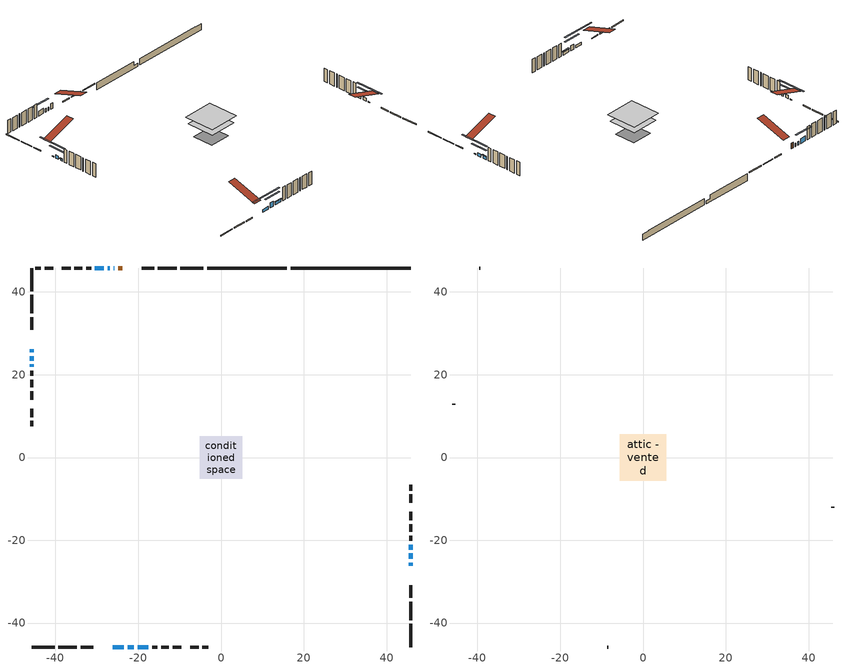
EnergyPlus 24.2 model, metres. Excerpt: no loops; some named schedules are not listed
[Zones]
conditioned space
 floor adiabatic (AdiabaticFloorConstruction): -5.13,-5.13 -5.13,5.13 5.13,5.13 5.13,-5.13 z4.19
 floor foundation (Slab1 construction): -3.85,-3.85 -3.85,3.85 3.85,3.85 3.85,-3.85 z-0.61
 floor foundation (Slab1 construction 1): -3.13,-3.13 -3.13,3.13 3.13,3.13 3.13,-3.13 z-0.69
 wall outside (RimJoist1 construction): -4.24,45.78 -9.81,45.78 / -45.78,-45.78 -40.21,-45.78 / -45.78,45.78 -45.78,40.21 / 45.78,-45.78 45.78,-40.21 z1.75:2.05
 wall outside (RimJoist2 construction): -10.74,45.78 -15.23,45.78 / -39.28,-45.78 -34.79,-45.78 / -45.78,39.28 -45.78,34.79 / 45.78,-39.28 45.78,-34.79 z1.75:2.05
 wall outside (RimJoist3 construction): -16.16,45.78 -19.13,45.78 / -33.86,-45.78 -30.88,-45.78 / -45.78,33.86 -45.78,30.88 / 45.78,-33.86 45.78,-30.88 z1.75:2.05
 wall outside (AdiabaticWallConstruction 1): -23.89,45.78 -24.86,45.78 z1.75:3.78
 wall outside (AdiabaticWallConstruction): -25.79,45.78 -25.97,45.78 / -26.89,45.78 -27.38,45.78 / -45.78,24.49 -45.78,23.42 / 45.78,-22.24 45.78,-21.02 z1.75:2.97; 45.78,-26.13 45.78,-25.41 / -45.78,26.13 -45.78,25.41 z1.75:2.06; -26.13,-45.78 -23.49,-45.78 z1.75:2.72; -28.31,45.78 -30.47,45.78 z1.75:3.58; 45.78,-24.49 45.78,-23.17 / -20.16,-45.78 -17.52,-45.78 z1.75:2.82; -22.56,-45.78 -21.09,-45.78 z1.75:3.6; -45.78,22.49 -45.78,21.88 z1.75:2.46
 wall outside (Wall1 construction): -31.39,45.78 -32.58,45.78 / -16.59,-45.78 -15.4,-45.78 / -45.78,20.95 -45.78,19.77 / 45.78,-20.09 45.78,-18.91 z1.75:6.63
 wall outside (Wall2 construction): -33.51,45.78 -35.42,45.78 / -14.48,-45.78 -12.56,-45.78 / -45.78,18.84 -45.78,16.93 / 45.78,-17.98 45.78,-16.07 z1.75:6.63
 wall outside (Wall3 construction): -36.35,45.78 -38.43,45.78 / -11.63,-45.78 -9.55,-45.78 / -45.78,16 -45.78,13.92 / 45.78,-15.14 45.78,-13.06 z1.75:6.63
 wall outside (Wall5 construction): -40.54,45.78 -42.57,45.78 / -7.44,-45.78 -5.41,-45.78 / -45.78,11.81 -45.78,9.78 / 45.78,-10.95 45.78,-8.91 z1.75:6.63
 wall outside (Wall6 construction): -43.5,45.78 -44.85,45.78 / -4.48,-45.78 -3.13,-45.78 / -45.78,8.85 -45.78,7.5 / 45.78,-7.98 45.78,-6.64 z1.75:6.63
 wall foundation (FoundationWall1 construction): 16.82,45.78,-0.61 16.82,45.78,1.68 42.88,45.78,1.68 42.88,45.78,1.53 45.78,45.78,1.53 45.78,45.78,-0.61
 wall foundation (FoundationWall2 construction): -3.31,45.78,-0.69 -3.31,45.78,1.75 13.97,45.78,1.75 13.97,45.78,0.42 15.89,45.78,0.42 15.89,45.78,-0.69
 window (WindowConstruction 7): -25.79,45.78 -25.97,45.78 z1.75:2.97
 window (WindowConstruction 9): 45.78,-26.13 45.78,-25.42 z1.75:2.05
 window (WindowConstruction 10): -45.78,26.13 -45.78,25.42 z1.75:2.05
 window (WindowConstruction 11): -26.13,-45.78 -23.49,-45.78 z1.75:2.72
 window (WindowConstruction 8): -26.89,45.78 -27.38,45.78 z1.75:2.97
 window (WindowConstruction): -28.31,45.78 -30.47,45.78 z1.75:3.58
 window (WindowConstruction 1): 45.78,-24.49 45.78,-23.17 z1.75:2.82
 window (WindowConstruction 2): -45.78,24.49 -45.78,23.42 z1.75:2.97
 window (WindowConstruction 3): -22.56,-45.78 -21.09,-45.78 z1.75:3.6
 window (WindowConstruction 4): 45.78,-22.24 45.78,-21.02 z1.75:2.97
 window (WindowConstruction 5): -45.78,22.49 -45.78,21.88 z1.75:2.46
 window (WindowConstruction 6): -20.16,-45.78 -17.52,-45.78 z1.75:2.82
 door (Door): -23.89,45.78 -24.86,45.78 z1.75:3.78
 ceiling adiabatic (AdiabaticFloorConstruction): 5.13,-5.13 5.13,5.13 -5.13,5.13 -5.13,-5.13 z4.19
attic - vented
 floor to conditioned space (Floor1 construction Reversed): -5.64,-5.64 -5.64,5.64 5.64,5.64 5.64,-5.64 z6.63
 wall outside (Wall4 construction): -39.36,45.78 -39.61,45.78 / -8.62,-45.78 -8.37,-45.78 / -45.78,12.99 -45.78,12.74 / 45.78,-12.13 45.78,-11.88 z1.75:6.63
 roof outside (Roof1 construction): -22.96,45.78,6.63 -22.96,34.78,10.29 -20.06,34.78,10.29 -20.06,45.78,6.63; -27.06,-45.78,6.63 -27.06,-34.78,10.29 -29.95,-34.78,10.29 -29.95,-45.78,6.63; -45.78,27.06,6.63 -34.78,27.06,10.29 -34.78,29.95,10.29 -45.78,29.95,6.63; 45.78,-27.06,6.63 34.78,-27.06,10.29 34.78,-29.95,10.29 45.78,-29.95,6.63
shading: 45.78,-20.49 45.78,-31.06 46.19,-31.06 46.19,-20.49 z6.98; -45.78,20.49 -45.78,31.06 -46.19,31.06 -46.19,20.49 z6.98; -18.56,-45.78 -31.06,-45.78 -31.06,-46.19 -18.56,-46.19 z7.64; -32.96,45.78 -25.82,45.78 -25.82,46.19 -32.96,46.19 z6.07; 45.78,-20.68 45.78,-26.98 46.19,-26.98 46.19,-20.68 z5.31; -45.78,20.93 -45.78,26.98 -46.19,26.98 -46.19,20.93 z5.46; -18.6,-45.78 -25.05,-45.78 -25.05,-46.19 -18.6,-46.19 z6.09; 45.78,-20.82 45.78,-22.44 46.19,-22.44 46.19,-20.82 z3.17; -45.78,21.68 -45.78,22.69 -46.19,22.69 -46.19,21.68 z2.66; -17.32,-45.78 -20.36,-45.78 -20.36,-46.19 -17.32,-46.19 z3.02
[Building]
Building 1: Terrain=Suburbs
[Site:Location]
London AP_ON: Latitude {deg}=43.03; Longitude {deg}=-81.15; Time Zone {hr}=-5; Elevation {m}=278; Keep Site Location Information=Yes
[Site:GroundTemperature:Shallow]
3.98693, 1.93205, 1.76749, 2.74264, 6.6573, 10.5537, 13.9317, 16.0716, 16.2534, 14.513, 11.2211, 7.44421
[Site:WaterMainsTemperature]
Calculation Method=Schedule; Temperature Schedule=mains temperature schedule
[Material] Roughness=Rough; Thermal Absorptance=0.9
Name | Thickness {m} | Conductivity {W/m-K} | Density {kg/m3} | Specific Heat {J/kg-K} | Solar Absorptance | Visible Absorptance
asphalt or fiberglass shingles | 0.00635 | 0.162714 | 1121.4 | 1465.45 | 0.4 | 0.4
ceiling loosefill ins | 0.0846667 | 0.0480833 | 16.02 | 1046.75 | 0.7 | 0.7
ceiling stud and cavity | 0.1397 | 0.093558 | 65.682 | 1177.47 | 0.7 | 0.7
concrete 4.0 in. | 0.1016 | 1.803125 | 2242.8 | 837.4 | 0.7 | 0.7
concrete 8.0 in. | 0.2032 | 1.803125 | 2242.8 | 837.4 | 0.7 | 0.7
door material | 0.04445 | 0.0451087 | 512.64 | 1214.23 | 0.7 | 0.7
exterior vertical ins; exterior vertical ins 1 | 0.0460229 | 0.029427 | 32.04 | 1214.23 | 0.7 | 0.7
floor covering | 0.0127 | 0.0433444 | 54.468 | 1339.84 | 0.6 | 0.6
floor rigid ins; wall rigid ins | 0.512978 | 0.029427 | 32.04 | 1214.23 | 0.7 | 0.7
floor stud and cavity | 0.1397 | 1.75129 | 37.0049 | 1207.88 | 0.7 | 0.7
furniture material conditioned space 1 | 0.1524 | 0.115458 | 640.8 | 1214.23 | 0.6 | 0.6
gypsum board | 0.0127 | 0.160291 | 801 | 837.4 | 0.6 | 0.6
gypsum board 1 | 0.00254 | 0.160291 | 801 | 837.4 | 0.6 | 0.6
gypsum board 2 | 0.0127 | 0.160291 | 801 | 837.4 | 0.7 | 0.7
osb sheathing 0.5 in. | 0.0127 | 0.115458 | 512.64 | 1214.23 | 0.7 | 0.7
osb sheathing 0.75 in. | 0.01905 | 0.115458 | 512.64 | 1214.23 | 0.7 | 0.7
osb sheathing 2.0 in. | 0.0508 | 0.115458 | 512.64 | 1214.23 | 0.7 | 0.7
rim joist rigid ins | 0.051816 | 0.029427 | 32.04 | 1214.23 | 0.7 | 0.7
rim joist stud and cavity | 0.0508 | 0.0451784 | 125.044 | 1163.47 | 0.6 | 0.6
rim joist stud and cavity 1 | 0.0508 | 0.0344856 | 125.044 | 1163.47 | 0.6 | 0.6
wall stud and cavity | 0.1397 | 0.532503 | 139.0536 | 1170.24 | 0.7 | 0.7
wall stud and cavity 1 | 0.1397 | 0.547194 | 139.0536 | 1170.24 | 0.7 | 0.7
wall stud and cavity 2 | 0.0889 | 0.202585 | 50.32683 | 1063.81 | 0.7 | 0.7
wall stud and cavity 3 | 0.0889 | 6.1454 | 50.32683 | 1063.81 | 0.6 | 0.6
wall stud and cavity 4 | 0.1397 | 0.0842636 | 139.0536 | 1170.24 | 0.7 | 0.7
wall stud and cavity 5 | 0.1397 | 0.084775 | 139.0536 | 1170.24 | 0.7 | 0.7
wall stud and cavity 6 | 0.0889 | 0.380278 | 52.3479 | 1209.89 | 0.7 | 0.7
wall stud and cavity 7 | 0.0889 | 0.391764 | 83.0341 | 1211.67 | 0.7 | 0.7
wood siding | 0.0254 | 0.102417 | 544.68 | 1172.36 | 0.4 | 0.4
wood siding 1 | 0.00254 | 0.102417 | 544.68 | 1172.36 | 0.4 | 0.4
wood siding 2; wood siding 3; wood siding 4 | 0.0254 | 0.102417 | 544.68 | 1172.36 | 0.7 | 0.7
[WindowMaterial:SimpleGlazingSystem]
Name | U-Factor {W/m2-K} | Solar Heat Gain Coefficient
WindowMaterial | 2.79528 | 0.66
WindowMaterial 1 | 6.958389 | 0.71
WindowMaterial 2 | 6.98735 | 0.7
WindowMaterial 3 | 2.99685 | 0.57
WindowMaterial 4 | 6.94874 | 0.71
WindowMaterial 5 | 7.44556 | 0.6
WindowMaterial 6 | 3.1405 | 0.44
WindowMaterial 7 | 2.97584 | 0.61
WindowMaterial 8 | 8.25752 | 0.6
WindowMaterial 9 | 6.992457 | 0.7
[Construction]
AdiabaticFloorConstruction: floor stud and cavity, floor rigid ins, osb sheathing 0.75 in., floor covering
AdiabaticWallConstruction: wood siding 3, wall rigid ins, wall stud and cavity 6, gypsum board
AdiabaticWallConstruction 1: wood siding 4, wall rigid ins, wall stud and cavity 6, gypsum board
Door: door material
Floor1 construction Reversed: gypsum board, ceiling stud and cavity, ceiling loosefill ins
FoundationWall1 construction; FoundationWall2 construction: concrete 8.0 in., gypsum board 2
furniture construction conditioned space 1: furniture material conditioned space 1
PartitionWallConstruction: gypsum board, wall stud and cavity 7, gypsum board
RimJoist1 construction: wood siding 2, osb sheathing 2.0 in., rim joist stud and cavity
RimJoist2 construction; RimJoist3 construction: wood siding 2, rim joist rigid ins, osb sheathing 2.0 in., rim joist stud and cavity 1
Roof1 construction: asphalt or fiberglass shingles
Slab1 construction; Slab1 construction 1: concrete 4.0 in.
Wall1 construction: wood siding, osb sheathing 0.5 in., wall stud and cavity, gypsum board
Wall2 construction: wood siding, osb sheathing 0.5 in., wall stud and cavity 1, gypsum board
Wall3 construction: wood siding 1, wall stud and cavity 2, gypsum board 1
Wall4 construction: wood siding 1, wall stud and cavity 3
Wall5 construction: wood siding, osb sheathing 0.5 in., wall stud and cavity 4, gypsum board
Wall6 construction: wood siding, osb sheathing 0.5 in., wall stud and cavity 5, gypsum board
WindowConstruction: WindowMaterial
WindowConstruction 1; WindowConstruction 6: WindowMaterial 1
WindowConstruction 10; WindowConstruction 9: WindowMaterial 8
WindowConstruction 11: WindowMaterial 9
WindowConstruction 2: WindowMaterial 2
WindowConstruction 3: WindowMaterial 3
WindowConstruction 4: WindowMaterial 4
WindowConstruction 5: WindowMaterial 5
WindowConstruction 7: WindowMaterial 6
WindowConstruction 8: WindowMaterial 7
[Zone] Multiplier=1; Part of Total Floor Area=Yes
Name | Volume {m3}
attic - vented | 75.842
conditioned space | 511.3
[Space]
Name | Zone | Volume {m3}
attic - vented 1 | attic - vented | 75.842
conditioned space 1 | conditioned space | 511.3
[ZoneInfiltration:EffectiveLeakageArea]
infil attic - vented 1: Zone or Space=attic - vented 1; Schedule=Always On Discrete; Effective Air Leakage Area {cm2}=5561.89; Stack Coefficient=0.000594012; Wind Coefficient=1.64671e-05
[ZoneMixing]
whole house fan mix: Zone or Space=attic - vented; Schedule=Always On Continuous; Design Flow Rate Calculation Method=Flow/Zone; Design Flow Rate {m3/s}=0; Source Zone or Space=conditioned space
[SurfaceProperty:ExposedFoundationPerimeter] Exposed Perimeter Calculation Method=TotalExposedPerimeter
Name | Total Exposed Perimeter {m}
Slab1 | 28.956
Slab1 1 | 19.202
[InternalMass] Zone or ZoneList=conditioned space; Space or SpaceList=conditioned space 1
Name | Construction | Surface Area {m2}
furniture mass conditioned space 1 | furniture construction conditioned space 1 | 81.5202
partition wall mass | PartitionWallConstruction | 203.8
[Lights]
interior lighting: Zone or ZoneList or Space or SpaceList=conditioned space 1; Schedule=interior lighting schedule; Design Level Calculation Method=LightingLevel; Lighting Level {W}=343.2; Return Air Fraction=0; Fraction Radiant=0.6; Fraction Visible=0.2; Fraction Replaceable=1
[People]
occupants: Zone or ZoneList or Space or SpaceList=conditioned space 1; Number of People Schedule=occupants schedule; Number of People Calculation Method=People; Number of People=3; Fraction Radiant=0.314171; Sensible Heat Fraction=0.56303; Activity Level Schedule=occupants activity schedule; Carbon Dioxide Generation Rate {m3/s-W}=0; Enable ASHRAE 55 Comfort Warnings=No; Mean Radiant Temperature Calculation Type=EnclosureAveraged
[ElectricEquipment] Zone or ZoneList or Space or SpaceList=conditioned space 1; Design Level Calculation Method=EquipmentLevel
Name | Schedule | Design Level {W} | Fraction Latent | Fraction Radiant | Fraction Lost
clothes dryer | clothes dryer schedule | 140.772 | 0.015 | 0.081 | 0.85
clothes washer | clothes washer schedule | 32.1985 | 0.03 | 0.162 | 0.7
cooking range | cooking range schedule | 215.147 | 0.08 | 0.432 | 0.2
dishwasher | dishwasher schedule | 66.8632 | 0.3 | 0.18 | 0.4
fridge | fridge schedule | 72.9452 | 0 | 0.6 | 0
mech vent house fan | mech vent house fan schedule | 6.275 | 0 | 0 | 1
mech vent house fan cfis | mech vent house fan cfis schedule | 0 | 0 | 0 | 0
misc plug loads | misc plug loads schedule | 494.7 | 0.045 | 0.513 | 0.1
whole house fan | Always On Discrete | 0 | 0 | 0 | 1
[OtherEquipment] Zone or ZoneList or Space or SpaceList=conditioned space 1; Design Level Calculation Method=EquipmentLevel
Name | Fuel Type | Schedule | Design Level {W} | Fraction Latent | Fraction Radiant | Fraction Lost
clothes dryer 1 | Electricity | clothes dryer schedule | 0 | 0.015 | 0.081 | 0.85
cooking range 1 | Electricity | cooking range schedule | 0 | 0.08 | 0.432 | 0.2
general water use latent | None | general water use schedule | 62.594 | 1 | 0 | 0
general water use sensible | None | general water use schedule | -61.6891 | 0 | 0.6 | 0
mech vent house fan latent load | None | Always On Discrete | 0 | 1 | 0 | 0
mech vent house fan sensible load | None | Always On Discrete | 0 | 0 | 0 | 0
water heater energy adjustment1 | NaturalGas | Always On Discrete | 0.01 | 0 | 0 | 1
[ZoneInfiltration:DesignFlowRate] Zone or ZoneList or Space or SpaceList=conditioned space 1; Schedule=Always On Discrete; Design Flow Rate Calculation Method=Flow/Zone; Design Flow Rate {m3/s}=0
infil flow; natural vent flow; whole house fan flow
[Foundation:Kiva] Initial Indoor Air Temperature {C}=18; Wall Depth Below Slab {m}=0.2032; Custom Block X Position 1 {m}=0.2159; Custom Block Z Position 1 {m}=0
Name | Wall Height Above Grade {m} | Custom Block Material Name 1 | Custom Block Depth 1 {m}
Foundation Kiva 1 | 1.68 | exterior vertical ins | 2.28999
Foundation Kiva 2 | 1.74998 | exterior vertical ins 1 | 2.43998
[Foundation:Kiva:Settings]
Soil Conductivity {W/m-K}=0.849921; Soil Density {kg/m3}=1842.3; Soil Specific Heat {J/kg-K}=418.7; Ground Solar Absorptivity=0.9; Ground Thermal Absorptivity=0.9; Ground Surface Roughness {m}=0.03; Far-Field Width {m}=40; Deep-Ground Boundary Condition=ZeroFlux; Deep-Ground Depth {m}=40; Minimum Cell Dimension {m}=0.2; Maximum Cell Growth Coefficient=3; Simulation Timestep=Timestep
[Exterior:Lights]
exterior lighting: Schedule=exterior lighting schedule; Design Level {W}=75.6
[Schedule:Constant]
Name | Hourly Value
Always On Continuous; mech vent house fan schedule; mech vent house fan cfis schedule; Always On Discrete | 1
occupants activity schedule | 117.228
fridge schedule | 0
[Schedule:Week:Daily]
interior lighting schedule Week Rule - Jan1-Jan27: interior lighting schedule day, interior lighting schedule day, interior lighting schedule day, interior lighting schedule day, interior lighting schedule day, interior lighting schedule day, interior lighting schedule day, interior lighting schedule default day, interior lighting schedule default day, interior lighting schedule default day, interior lighting schedule default day, interior lighting schedule default day
interior lighting schedule Week Rule - Jan28-Feb3: interior lighting schedule day, interior lighting schedule day, interior lighting schedule day, interior lighting schedule day, interior lighting schedule day 1, interior lighting schedule day 1, interior lighting schedule day 1, interior lighting schedule default day, interior lighting schedule default day, interior lighting schedule default day, interior lighting schedule default day, interior lighting schedule default day
interior lighting schedule Week Rule - Feb4-Feb24: interior lighting schedule day 1, interior lighting schedule day 1, interior lighting schedule day 1, interior lighting schedule day 1, interior lighting schedule day 1, interior lighting schedule day 1, interior lighting schedule day 1, interior lighting schedule default day, interior lighting schedule default day, interior lighting schedule default day, interior lighting schedule default day, interior lighting schedule default day
interior lighting schedule Week Rule - Feb25-Mar3: interior lighting schedule day 1, interior lighting schedule day 1, interior lighting schedule day 1, interior lighting schedule day 1, interior lighting schedule day 2, interior lighting schedule day 2, interior lighting schedule day 2, interior lighting schedule default day, interior lighting schedule default day, interior lighting schedule default day, interior lighting schedule default day, interior lighting schedule default day
interior lighting schedule Week Rule - Mar4-Mar31: interior lighting schedule day 2, interior lighting schedule day 2, interior lighting schedule day 2, interior lighting schedule day 2, interior lighting schedule day 2, interior lighting schedule day 2, interior lighting schedule day 2, interior lighting schedule default day, interior lighting schedule default day, interior lighting schedule default day, interior lighting schedule default day, interior lighting schedule default day
interior lighting schedule Week Rule - Apr1-Apr28: interior lighting schedule day 3, interior lighting schedule day 3, interior lighting schedule day 3, interior lighting schedule day 3, interior lighting schedule day 3, interior lighting schedule day 3, interior lighting schedule day 3, interior lighting schedule default day, interior lighting schedule default day, interior lighting schedule default day, interior lighting schedule default day, interior lighting schedule default day
interior lighting schedule Week Rule - Apr29-May5: interior lighting schedule day 3, interior lighting schedule day 3, interior lighting schedule day 4, interior lighting schedule day 4, interior lighting schedule day 4, interior lighting schedule day 4, interior lighting schedule day 4, interior lighting schedule default day, interior lighting schedule default day, interior lighting schedule default day, interior lighting schedule default day, interior lighting schedule default day
interior lighting schedule Week Rule - May6-May26: interior lighting schedule day 4, interior lighting schedule day 4, interior lighting schedule day 4, interior lighting schedule day 4, interior lighting schedule day 4, interior lighting schedule day 4, interior lighting schedule day 4, interior lighting schedule default day, interior lighting schedule default day, interior lighting schedule default day, interior lighting schedule default day, interior lighting schedule default day
interior lighting schedule Week Rule - May27-Jun2: interior lighting schedule day 4, interior lighting schedule day 4, interior lighting schedule day 4, interior lighting schedule day 4, interior lighting schedule day 4, interior lighting schedule day 5, interior lighting schedule day 5, interior lighting schedule default day, interior lighting schedule default day, interior lighting schedule default day, interior lighting schedule default day, interior lighting schedule default day
interior lighting schedule Week Rule - Jun3-Jun30: interior lighting schedule day 5, interior lighting schedule day 5, interior lighting schedule day 5, interior lighting schedule day 5, interior lighting schedule day 5, interior lighting schedule day 5, interior lighting schedule day 5, interior lighting schedule default day, interior lighting schedule default day, interior lighting schedule default day, interior lighting schedule default day, interior lighting schedule default day
interior lighting schedule Week Rule - Jul1-Jul28: interior lighting schedule day 6, interior lighting schedule day 6, interior lighting schedule day 6, interior lighting schedule day 6, interior lighting schedule day 6, interior lighting schedule day 6, interior lighting schedule day 6, interior lighting schedule default day, interior lighting schedule default day, interior lighting schedule default day, interior lighting schedule default day, interior lighting schedule default day
interior lighting schedule Week Rule - Jul29-Aug4: interior lighting schedule day 6, interior lighting schedule day 6, interior lighting schedule day 6, interior lighting schedule day 7, interior lighting schedule day 7, interior lighting schedule day 7, interior lighting schedule day 7, interior lighting schedule default day, interior lighting schedule default day, interior lighting schedule default day, interior lighting schedule default day, interior lighting schedule default day
interior lighting schedule Week Rule - Aug5-Aug25: interior lighting schedule day 7, interior lighting schedule day 7, interior lighting schedule day 7, interior lighting schedule day 7, interior lighting schedule day 7, interior lighting schedule day 7, interior lighting schedule day 7, interior lighting schedule default day, interior lighting schedule default day, interior lighting schedule default day, interior lighting schedule default day, interior lighting schedule default day
interior lighting schedule Week Rule - Aug26-Sep1: interior lighting schedule day 7, interior lighting schedule day 7, interior lighting schedule day 7, interior lighting schedule day 7, interior lighting schedule day 7, interior lighting schedule day 7, interior lighting schedule day 8, interior lighting schedule default day, interior lighting schedule default day, interior lighting schedule default day, interior lighting schedule default day, interior lighting schedule default day
interior lighting schedule Week Rule - Sep2-Sep29: interior lighting schedule day 8, interior lighting schedule day 8, interior lighting schedule day 8, interior lighting schedule day 8, interior lighting schedule day 8, interior lighting schedule day 8, interior lighting schedule day 8, interior lighting schedule default day, interior lighting schedule default day, interior lighting schedule default day, interior lighting schedule default day, interior lighting schedule default day
interior lighting schedule Week Rule - Sep30-Oct6: interior lighting schedule day 8, interior lighting schedule day 9, interior lighting schedule day 9, interior lighting schedule day 9, interior lighting schedule day 9, interior lighting schedule day 9, interior lighting schedule day 9, interior lighting schedule default day, interior lighting schedule default day, interior lighting schedule default day, interior lighting schedule default day, interior lighting schedule default day
interior lighting schedule Week Rule - Oct7-Oct27: interior lighting schedule day 9, interior lighting schedule day 9, interior lighting schedule day 9, interior lighting schedule day 9, interior lighting schedule day 9, interior lighting schedule day 9, interior lighting schedule day 9, interior lighting schedule default day, interior lighting schedule default day, interior lighting schedule default day, interior lighting schedule default day, interior lighting schedule default day
interior lighting schedule Week Rule - Oct28-Nov3: interior lighting schedule day 9, interior lighting schedule day 9, interior lighting schedule day 9, interior lighting schedule day 9, interior lighting schedule day 10, interior lighting schedule day 10, interior lighting schedule day 10, interior lighting schedule default day, interior lighting schedule default day, interior lighting schedule default day, interior lighting schedule default day, interior lighting schedule default day
interior lighting schedule Week Rule - Nov4-Nov24: interior lighting schedule day 10, interior lighting schedule day 10, interior lighting schedule day 10, interior lighting schedule day 10, interior lighting schedule day 10, interior lighting schedule day 10, interior lighting schedule day 10, interior lighting schedule default day, interior lighting schedule default day, interior lighting schedule default day, interior lighting schedule default day, interior lighting schedule default day
interior lighting schedule Week Rule - Nov25-Dec1: interior lighting schedule day 10, interior lighting schedule day 10, interior lighting schedule day 10, interior lighting schedule day 10, interior lighting schedule day 10, interior lighting schedule day 10, interior lighting schedule day 11, interior lighting schedule default day, interior lighting schedule default day, interior lighting schedule default day, interior lighting schedule default day, interior lighting schedule default day
interior lighting schedule Week Rule - Dec2-Dec31: interior lighting schedule day 11, interior lighting schedule day 11, interior lighting schedule day 11, interior lighting schedule day 11, interior lighting schedule day 11, interior lighting schedule day 11, interior lighting schedule day 11, interior lighting schedule default day, interior lighting schedule default day, interior lighting schedule default day, interior lighting schedule default day, interior lighting schedule default day
occupants schedule Week Rule - Jan1-Dec31: occupants schedule day, occupants schedule day, occupants schedule day, occupants schedule day, occupants schedule day, occupants schedule day, occupants schedule day, occupants schedule default day, occupants schedule default day, occupants schedule default day, occupants schedule default day, occupants schedule default day
clothes dryer schedule Week Rule - Jan1-Dec31: clothes dryer schedule day, clothes dryer schedule day, clothes dryer schedule day, clothes dryer schedule day, clothes dryer schedule day, clothes dryer schedule day, clothes dryer schedule day, clothes dryer schedule default day, clothes dryer schedule default day, clothes dryer schedule default day, clothes dryer schedule default day, clothes dryer schedule default day
clothes washer schedule Week Rule - Jan1-Dec31: clothes washer schedule day, clothes washer schedule day, clothes washer schedule day, clothes washer schedule day, clothes washer schedule day, clothes washer schedule day, clothes washer schedule day, clothes washer schedule default day, clothes washer schedule default day, clothes washer schedule default day, clothes washer schedule default day, clothes washer schedule default day
cooking range schedule Week Rule - Jan1-Dec31: cooking range schedule day, cooking range schedule day, cooking range schedule day, cooking range schedule day, cooking range schedule day, cooking range schedule day, cooking range schedule day, cooking range schedule default day, cooking range schedule default day, cooking range schedule default day, cooking range schedule default day, cooking range schedule default day
dishwasher schedule Week Rule - Jan1-Dec31: dishwasher schedule day, dishwasher schedule day, dishwasher schedule day, dishwasher schedule day, dishwasher schedule day, dishwasher schedule day, dishwasher schedule day, dishwasher schedule default day, dishwasher schedule default day, dishwasher schedule default day, dishwasher schedule default day, dishwasher schedule default day
misc plug loads schedule Week Rule - Jan1-Dec31: misc plug loads schedule day, misc plug loads schedule day, misc plug loads schedule day, misc plug loads schedule day, misc plug loads schedule day, misc plug loads schedule day, misc plug loads schedule day, misc plug loads schedule default day, misc plug loads schedule default day, misc plug loads schedule default day, misc plug loads schedule default day, misc plug loads schedule default day
general water use schedule Week Rule - Jan1-Dec31: general water use schedule day, general water use schedule day, general water use schedule day, general water use schedule day, general water use schedule day, general water use schedule day, general water use schedule day, general water use schedule default day, general water use schedule default day, general water use schedule default day, general water use schedule default day, general water use schedule default day
exterior lighting schedule Week Rule - Jan1-Jan27: exterior lighting schedule day, exterior lighting schedule day, exterior lighting schedule day, exterior lighting schedule day, exterior lighting schedule day, exterior lighting schedule day, exterior lighting schedule day, exterior lighting schedule default day, exterior lighting schedule default day, exterior lighting schedule default day, exterior lighting schedule default day, exterior lighting schedule default day
exterior lighting schedule Week Rule - Jan28-Feb3: exterior lighting schedule day, exterior lighting schedule day, exterior lighting schedule day, exterior lighting schedule day, exterior lighting schedule day 1, exterior lighting schedule day 1, exterior lighting schedule day 1, exterior lighting schedule default day, exterior lighting schedule default day, exterior lighting schedule default day, exterior lighting schedule default day, exterior lighting schedule default day
exterior lighting schedule Week Rule - Feb4-Feb24: exterior lighting schedule day 1, exterior lighting schedule day 1, exterior lighting schedule day 1, exterior lighting schedule day 1, exterior lighting schedule day 1, exterior lighting schedule day 1, exterior lighting schedule day 1, exterior lighting schedule default day, exterior lighting schedule default day, exterior lighting schedule default day, exterior lighting schedule default day, exterior lighting schedule default day
exterior lighting schedule Week Rule - Feb25-Mar3: exterior lighting schedule day 1, exterior lighting schedule day 1, exterior lighting schedule day 1, exterior lighting schedule day 1, exterior lighting schedule day 2, exterior lighting schedule day 2, exterior lighting schedule day 2, exterior lighting schedule default day, exterior lighting schedule default day, exterior lighting schedule default day, exterior lighting schedule default day, exterior lighting schedule default day
exterior lighting schedule Week Rule - Mar4-Mar31: exterior lighting schedule day 2, exterior lighting schedule day 2, exterior lighting schedule day 2, exterior lighting schedule day 2, exterior lighting schedule day 2, exterior lighting schedule day 2, exterior lighting schedule day 2, exterior lighting schedule default day, exterior lighting schedule default day, exterior lighting schedule default day, exterior lighting schedule default day, exterior lighting schedule default day
exterior lighting schedule Week Rule - Apr1-Apr28: exterior lighting schedule day 3, exterior lighting schedule day 3, exterior lighting schedule day 3, exterior lighting schedule day 3, exterior lighting schedule day 3, exterior lighting schedule day 3, exterior lighting schedule day 3, exterior lighting schedule default day, exterior lighting schedule default day, exterior lighting schedule default day, exterior lighting schedule default day, exterior lighting schedule default day
exterior lighting schedule Week Rule - Apr29-May5: exterior lighting schedule day 3, exterior lighting schedule day 3, exterior lighting schedule day 4, exterior lighting schedule day 4, exterior lighting schedule day 4, exterior lighting schedule day 4, exterior lighting schedule day 4, exterior lighting schedule default day, exterior lighting schedule default day, exterior lighting schedule default day, exterior lighting schedule default day, exterior lighting schedule default day
exterior lighting schedule Week Rule - May6-May26: exterior lighting schedule day 4, exterior lighting schedule day 4, exterior lighting schedule day 4, exterior lighting schedule day 4, exterior lighting schedule day 4, exterior lighting schedule day 4, exterior lighting schedule day 4, exterior lighting schedule default day, exterior lighting schedule default day, exterior lighting schedule default day, exterior lighting schedule default day, exterior lighting schedule default day
exterior lighting schedule Week Rule - May27-Jun2: exterior lighting schedule day 4, exterior lighting schedule day 4, exterior lighting schedule day 4, exterior lighting schedule day 4, exterior lighting schedule day 4, exterior lighting schedule day 5, exterior lighting schedule day 5, exterior lighting schedule default day, exterior lighting schedule default day, exterior lighting schedule default day, exterior lighting schedule default day, exterior lighting schedule default day
exterior lighting schedule Week Rule - Jun3-Jun30: exterior lighting schedule day 5, exterior lighting schedule day 5, exterior lighting schedule day 5, exterior lighting schedule day 5, exterior lighting schedule day 5, exterior lighting schedule day 5, exterior lighting schedule day 5, exterior lighting schedule default day, exterior lighting schedule default day, exterior lighting schedule default day, exterior lighting schedule default day, exterior lighting schedule default day
exterior lighting schedule Week Rule - Jul1-Jul28: exterior lighting schedule day 6, exterior lighting schedule day 6, exterior lighting schedule day 6, exterior lighting schedule day 6, exterior lighting schedule day 6, exterior lighting schedule day 6, exterior lighting schedule day 6, exterior lighting schedule default day, exterior lighting schedule default day, exterior lighting schedule default day, exterior lighting schedule default day, exterior lighting schedule default day
exterior lighting schedule Week Rule - Jul29-Aug4: exterior lighting schedule day 6, exterior lighting schedule day 6, exterior lighting schedule day 6, exterior lighting schedule day 7, exterior lighting schedule day 7, exterior lighting schedule day 7, exterior lighting schedule day 7, exterior lighting schedule default day, exterior lighting schedule default day, exterior lighting schedule default day, exterior lighting schedule default day, exterior lighting schedule default day
exterior lighting schedule Week Rule - Aug5-Aug25: exterior lighting schedule day 7, exterior lighting schedule day 7, exterior lighting schedule day 7, exterior lighting schedule day 7, exterior lighting schedule day 7, exterior lighting schedule day 7, exterior lighting schedule day 7, exterior lighting schedule default day, exterior lighting schedule default day, exterior lighting schedule default day, exterior lighting schedule default day, exterior lighting schedule default day
exterior lighting schedule Week Rule - Aug26-Sep1: exterior lighting schedule day 7, exterior lighting schedule day 7, exterior lighting schedule day 7, exterior lighting schedule day 7, exterior lighting schedule day 7, exterior lighting schedule day 7, exterior lighting schedule day 8, exterior lighting schedule default day, exterior lighting schedule default day, exterior lighting schedule default day, exterior lighting schedule default day, exterior lighting schedule default day
[Schedule:Year]
interior lighting schedule: interior lighting schedule Week Rule - Jan1-Jan27, 1, 1, 1, 27, interior lighting schedule Week Rule - Jan28-Feb3, 1, 28, 2, 3, interior lighting schedule Week Rule - Feb4-Feb24, 2, 4, 2, 24, interior lighting schedule Week Rule - Feb25-Mar3, 2, 25, 3, 3, interior lighting schedule Week Rule - Mar4-Mar31, 3, 4, 3, 31, interior lighting schedule Week Rule - Apr1-Apr28, 4, 1, 4, 28, interior lighting schedule Week Rule - Apr29-May5, 4, 29, 5, 5, interior lighting schedule Week Rule - May6-May26, 5, 6, 5, 26, interior lighting schedule Week Rule - May27-Jun2, 5, 27, 6, 2, interior lighting schedule Week Rule - Jun3-Jun30, 6, 3, 6, 30, interior lighting schedule Week Rule - Jul1-Jul28, 7, 1, 7, 28, interior lighting schedule Week Rule - Jul29-Aug4, 7, 29, 8, 4, interior lighting schedule Week Rule - Aug5-Aug25, 8, 5, 8, 25, interior lighting schedule Week Rule - Aug26-Sep1, 8, 26, 9, 1, interior lighting schedule Week Rule - Sep2-Sep29, 9, 2, 9, 29, interior lighting schedule Week Rule - Sep30-Oct6, 9, 30, 10, 6, interior lighting schedule Week Rule - Oct7-Oct27, 10, 7, 10, 27, interior lighting schedule Week Rule - Oct28-Nov3, 10, 28, 11, 3, interior lighting schedule Week Rule - Nov4-Nov24, 11, 4, 11, 24, interior lighting schedule Week Rule - Nov25-Dec1, 11, 25, 12, 1, interior lighting schedule Week Rule - Dec2-Dec31, 12, 2, 12, 31
occupants schedule: occupants schedule Week Rule - Jan1-Dec31, 1, 1, 12, 31
clothes dryer schedule: clothes dryer schedule Week Rule - Jan1-Dec31, 1, 1, 12, 31
clothes washer schedule: clothes washer schedule Week Rule - Jan1-Dec31, 1, 1, 12, 31
cooking range schedule: cooking range schedule Week Rule - Jan1-Dec31, 1, 1, 12, 31
dishwasher schedule: dishwasher schedule Week Rule - Jan1-Dec31, 1, 1, 12, 31
misc plug loads schedule: misc plug loads schedule Week Rule - Jan1-Dec31, 1, 1, 12, 31
general water use schedule: general water use schedule Week Rule - Jan1-Dec31, 1, 1, 12, 31
exterior lighting schedule: exterior lighting schedule Week Rule - Jan1-Jan27, 1, 1, 1, 27, exterior lighting schedule Week Rule - Jan28-Feb3, 1, 28, 2, 3, exterior lighting schedule Week Rule - Feb4-Feb24, 2, 4, 2, 24, exterior lighting schedule Week Rule - Feb25-Mar3, 2, 25, 3, 3, exterior lighting schedule Week Rule - Mar4-Mar31, 3, 4, 3, 31, exterior lighting schedule Week Rule - Apr1-Apr28, 4, 1, 4, 28, exterior lighting schedule Week Rule - Apr29-May5, 4, 29, 5, 5, exterior lighting schedule Week Rule - May6-May26, 5, 6, 5, 26, exterior lighting schedule Week Rule - May27-Jun2, 5, 27, 6, 2, exterior lighting schedule Week Rule - Jun3-Jun30, 6, 3, 6, 30, exterior lighting schedule Week Rule - Jul1-Jul28, 7, 1, 7, 28, exterior lighting schedule Week Rule - Jul29-Aug4, 7, 29, 8, 4, exterior lighting schedule Week Rule - Aug5-Aug25, 8, 5, 8, 25, exterior lighting schedule Week Rule - Aug26-Sep1, 8, 26, 9, 1, exterior lighting schedule Week Rule - Sep2-Sep29, 9, 2, 9, 29, exterior lighting schedule Week Rule - Sep30-Oct6, 9, 30, 10, 6, exterior lighting schedule Week Rule - Oct7-Oct27, 10, 7, 10, 27, exterior lighting schedule Week Rule - Oct28-Nov3, 10, 28, 11, 3, exterior lighting schedule Week Rule - Nov4-Nov24, 11, 4, 11, 24, exterior lighting schedule Week Rule - Nov25-Dec1, 11, 25, 12, 1, exterior lighting schedule Week Rule - Dec2-Dec31, 12, 2, 12, 31
[Schedule:Compact]
mains temperature schedule: Through: 01/01, For: AllDays, Until: 24:00, 7.96722, Through: 01/02, For: AllDays, Until: 24:00, 7.89722, Through: 01/03, For: AllDays, Until: 24:00, 7.82778, Through: 01/04, For: AllDays, Until: 24:00, 7.76, Through: 01/05, For: AllDays, Until: 24:00, 7.69333, Through: 01/06, For: AllDays, Until: 24:00, 7.62778, Through: 01/07, For: AllDays, Until: 24:00, 7.56389, Through: 01/08, For: AllDays, Until: 24:00, 7.50167, Through: 01/09, For: AllDays, Until: 24:00, 7.44056, Through: 01/10, For: AllDays, Until: 24:00, 7.38056, Through: 01/11, For: AllDays, Until: 24:00, 7.32222, Through: 01/12, For: AllDays, Until: 24:00, 7.26556, Through: 01/13, For: AllDays, Until: 24:00, 7.21, Through: 01/14, For: AllDays, Until: 24:00, 7.15556, Through: 01/15, For: AllDays, Until: 24:00, 7.10333, Through: 01/16, For: AllDays, Until: 24:00, 7.05222, Through: 01/17, For: AllDays, Until: 24:00, 7.00278, Through: 01/18, For: AllDays, Until: 24:00, 6.955, Through: 01/19, For: AllDays, Until: 24:00, 6.90833, Through: 01/20, For: AllDays, Until: 24:00, 6.86389, Through: 01/21, For: AllDays, Until: 24:00, 6.82056, Through: 01/22, For: AllDays, Until: 24:00, 6.77889, Through: 01/23, For: AllDays, Until: 24:00, 6.73889, Through: 01/24, For: AllDays, Until: 24:00, 6.7, Through: 01/25, For: AllDays, Until: 24:00, 6.66333, Through: 01/26, For: AllDays, Until: 24:00, 6.62833, Through: 01/27, For: AllDays, Until: 24:00, 6.59444, Through: 01/28, For: AllDays, Until: 24:00, 6.56278, Through: 01/29, For: AllDays, Until: 24:00, 6.53222, Through: 01/30, For: AllDays, Until: 24:00, 6.50389, Through: 01/31, For: AllDays, Until: 24:00, 6.47722, Through: 02/01, For: AllDays, Until: 24:00, 6.45167, Through: 02/02, For: AllDays, Until: 24:00, 6.42833, Through: 02/03, For: AllDays, Until: 24:00, 6.40667, Through: 02/04, For: AllDays, Until: 24:00, 6.38611, Through: 02/05, For: AllDays, Until: 24:00, 6.36778, Through: 02/06, For: AllDays, Until: 24:00, 6.35111, Through: 02/07, For: AllDays, Until: 24:00, 6.33611, Through: 02/08, For: AllDays, Until: 24:00, 6.32333, Through: 02/09, For: AllDays, Until: 24:00, 6.31167, Through: 02/10, For: AllDays, Until: 24:00, 6.30222, Through: 02/11, For: AllDays, Until: 24:00, 6.29389, Through: 02/12, For: AllDays, Until: 24:00, 6.28778, Through: 02/13, For: AllDays, Until: 24:00, 6.28333, Through: 02/14, For: AllDays, Until: 24:00, 6.28056, Through: 02/15, For: AllDays, Until: 24:00, 6.27944, Through: 02/16, For: AllDays, Until: 24:00, 6.28, Through: 02/17, For: AllDays, Until: 24:00, 6.28278, Through: 02/18, For: AllDays, Until: 24:00, 6.28722, Through: 02/19, For: AllDays, Until: 24:00, 6.29278, Through: 02/20, For: AllDays, Until: 24:00, 6.30056, Through: 02/21, For: AllDays, Until: 24:00, 6.31, Through: 02/22, For: AllDays, Until: 24:00, 6.32111, Through: 02/23, For: AllDays, Until: 24:00, 6.33444, Through: 02/24, For: AllDays, Until: 24:00, 6.34889, Through: 02/25, For: AllDays, Until: 24:00, 6.36556, Through: 02/26, For: AllDays, Until: 24:00, 6.38333, Through: 02/27, For: AllDays, Until: 24:00, 6.40333, Through: 02/28, For: AllDays, Until: 24:00, 6.425, Through: 03/01, For: AllDays, Until: 24:00, 6.44833, Through: 03/02, For: AllDays, Until: 24:00, 6.47278, Through: 03/03, For: AllDays, Until: 24:00, 6.49944, Through: 03/04, For: AllDays, Until: 24:00, 6.52778, Through: 03/05, For: AllDays, Until: 24:00, 6.55778, Through: 03/06, For: AllDays, Until: 24:00, 6.58944, Through: 03/07, For: AllDays, Until: 24:00, 6.62278, Through: 03/08, For: AllDays, Until: 24:00, 6.65778, Through: 03/09, For: AllDays, Until: 24:00, 6.69444, Through: 03/10, For: AllDays, Until: 24:00, 6.73278, Through: 03/11, For: AllDays, Until: 24:00, 6.77278, Through: 03/12, For: AllDays, Until: 24:00, 6.81389, Through: 03/13, For: AllDays, Until: 24:00, 6.85722, Through: 03/14, For: AllDays, Until: 24:00, 6.90167, Through: 03/15, For: AllDays, Until: 24:00, 6.94778, Through: 03/16, For: AllDays, Until: 24:00, 6.99556, Through: 03/17, For: AllDays, Until: 24:00, 7.045, Through: 03/18, For: AllDays, Until: 24:00, 7.09556, Through: 03/19, For: AllDays, Until: 24:00, 7.14778, Through: 03/20, For: AllDays, Until: 24:00, 7.20167, Through: 03/21, For: AllDays, Until: 24:00, 7.25667, Through: 03/22, For: AllDays, Until: 24:00, 7.31333, Through: 03/23, For: AllDays, Until: 24:00, 7.37167, Through: 03/24, For: AllDays, Until: 24:00, 7.43111, Through: 03/25, For: AllDays, Until: 24:00, 7.49222, Through: 03/26, For: AllDays, Until: 24:00, 7.55444, Through: 03/27, For: AllDays, Until: 24:00, 7.61833, Through: 03/28, For: AllDays, Until: 24:00, 7.68333, Through: 03/29, For: AllDays, Until: 24:00, 7.74944, Through: 03/30, For: AllDays, Until: 24:00, 7.81722, Through: 03/31, For: AllDays, Until: 24:00, 7.88667, Through: 04/01, For: AllDays, Until: 24:00, 7.95667, Through: 04/02, For: AllDays, Until: 24:00, 8.02833, Through: 04/03, For: AllDays, Until: 24:00, 8.10111, Through: 04/04, For: AllDays, Until: 24:00, 8.175, Through: 04/05, For: AllDays, Until: 24:00, 8.25, Through: 04/06, For: AllDays, Until: 24:00, 8.32667, Through: 04/07, For: AllDays, Until: 24:00, 8.40389, Through: 04/08, For: AllDays, Until: 24:00, 8.48278, Through: 04/09, For: AllDays, Until: 24:00, 8.56222, Through: 04/10, For: AllDays, Until: 24:00, 8.64278, Through: 04/11, For: AllDays, Until: 24:00, 8.725, Through: 04/12, For: AllDays, Until: 24:00, 8.80778, Through: 04/13, For: AllDays, Until: 24:00, 8.89167, Through: 04/14, For: AllDays, Until: 24:00, 8.97611, Through: 04/15, For: AllDays, Until: 24:00, 9.06167, Through: 04/16, For: AllDays, Until: 24:00, 9.14833, Through: 04/17, For: AllDays, Until: 24:00, 9.23611, Through: 04/18, For: AllDays, Until: 24:00, 9.32444, Through: 04/19, For: AllDays, Until: 24:00, 9.41389, Through: 04/20, For: AllDays, Until: 24:00, 9.50389, Through: 04/21, For: AllDays, Until: 24:00, 9.595, Through: 04/22, For: AllDays, Until: 24:00, 9.68667, Through: 04/23, For: AllDays, Until: 24:00, 9.77889, Through: 04/24, For: AllDays, Until: 24:00, 9.87222, Through: 04/25, For: AllDays, Until: 24:00, 9.96556, Through: 04/26, For: AllDays, Until: 24:00, 10.06, Through: 04/27, For: AllDays, Until: 24:00, 10.1556, Through: 04/28, For: AllDays, Until: 24:00, 10.2511, Through: 04/29, For: AllDays, Until: 24:00, 10.3472, Through: 04/30, For: AllDays, Until: 24:00, 10.4439, Through: 05/01, For: AllDays, Until: 24:00, 10.5411, Through: 05/02, For: AllDays, Until: 24:00, 10.6389, Through: 05/03, For: AllDays, Until: 24:00, 10.7372, Through: 05/04, For: AllDays, Until: 24:00, 10.8361, Through: 05/05, For: AllDays, Until: 24:00, 10.935, Through: 05/06, For: AllDays, Until: 24:00, 11.0344, Through: 05/07, For: AllDays, Until: 24:00, 11.1344, Through: 05/08, For: AllDays, Until: 24:00, 11.2344, Through: 05/09, For: AllDays, Until: 24:00, 11.335, Through: 05/10, For: AllDays, Until: 24:00, 11.4356, Through: 05/11, For: AllDays, Until: 24:00, 11.5361, Through: 05/12, For: AllDays, Until: 24:00, 11.6372, Through: 05/13, For: AllDays, Until: 24:00, 11.7383, Through: 05/14, For: AllDays, Until: 24:00, 11.84, Through: 05/15, For: AllDays, Until: 24:00, 11.9411, Through: 05/16, For: AllDays, Until: 24:00, 12.0428, Through: 05/17, For: AllDays, Until: 24:00, 12.1444, Through: 05/18, For: AllDays, Until: 24:00, 12.2456, Through: 05/19, For: AllDays, Until: 24:00, 12.3472, Through: 05/20, For: AllDays, Until: 24:00, 12.4489, Through: 05/21, For: AllDays, Until: 24:00, 12.55, Through: 05/22, For: AllDays, Until: 24:00, 12.6517, Through: 05/23, For: AllDays, Until: 24:00, 12.7528, Through: 05/24, For: AllDays, Until: 24:00, 12.8533, Through: 05/25, For: AllDays, Until: 24:00, 12.9544, Through: 05/26, For: AllDays, Until: 24:00, 13.055, Through: 05/27, For: AllDays, Until: 24:00, 13.155, Through: 05/28, For: AllDays, Until: 24:00, 13.255, Through: 05/29, For: AllDays, Until: 24:00, 13.355, Through: 05/30, For: AllDays, Until: 24:00, 13.4539, Through: 05/31, For: AllDays, Until: 24:00, 13.5533, Through: 06/01, For: AllDays, Until: 24:00, 13.6517, Through: 06/02, For: AllDays, Until: 24:00, 13.75, Through: 06/03, For: AllDays, Until: 24:00, 13.8472, Through: 06/04, For: AllDays, Until: 24:00, 13.9444, Through: 06/05, For: AllDays, Until: 24:00, 14.0411, Through: 06/06, For: AllDays, Until: 24:00, 14.1372, Through: 06/07, For: AllDays, Until: 24:00, 14.2328, Through: 06/08, For: AllDays, Until: 24:00, 14.3278, Through: 06/09, For: AllDays, Until: 24:00, 14.4217, Through: 06/10, For: AllDays, Until: 24:00, 14.5156, Through: 06/11, For: AllDays, Until: 24:00, 14.6083, Through: 06/12, For: AllDays, Until: 24:00, 14.7006, Through: 06/13, For: AllDays, Until: 24:00, 14.7922, Through: 06/14, For: AllDays, Until: 24:00, 14.8828, Through: 06/15, For: AllDays, Until: 24:00, 14.9728, Through: 06/16, For: AllDays, Until: 24:00, 15.0617, Through: 06/17, For: AllDays, Until: 24:00, 15.15, Through: 06/18, For: AllDays, Until: 24:00, 15.2372, Through: 06/19, For: AllDays, Until: 24:00, 15.3233, Through: 06/20, For: AllDays, Until: 24:00, 15.4089, Through: 06/21, For: AllDays, Until: 24:00, 15.4933, Through: 06/22, For: AllDays, Until: 24:00, 15.5772, Through: 06/23, For: AllDays, Until: 24:00, 15.6594, Through: 06/24, For: AllDays, Until: 24:00, 15.7411, Through: 06/25, For: AllDays, Until: 24:00, 15.8217, Through: 06/26, For: AllDays, Until: 24:00, 15.9006, Through: 06/27, For: AllDays, Until: 24:00, 15.9789, Through: 06/28, For: AllDays, Until: 24:00, 16.0561, Through: 06/29, For: AllDays, Until: 24:00, 16.1322, Through: 06/30, For: AllDays, Until: 24:00, 16.2072, Through: 07/01, For: AllDays, Until: 24:00, 16.2806, Through: 07/02, For: AllDays, Until: 24:00, 16.3528, Through: 07/03, For: AllDays, Until: 24:00, 16.4244, Through: 07/04, For: AllDays, Until: 24:00, 16.4939, Through: 07/05, For: AllDays, Until: 24:00, 16.5628, Through: 07/06, For: AllDays, Until: 24:00, 16.63, Through: 07/07, For: AllDays, Until: 24:00, 16.6961, Through: 07/08, For: AllDays, Until: 24:00, 16.7606, Through: 07/09, For: AllDays, Until: 24:00, 16.8239, Through: 07/10, For: AllDays, Until: 24:00, 16.8861, Through: 07/11, For: AllDays, Until: 24:00, 16.9467, Through: 07/12, For: AllDays, Until: 24:00, 17.0056, Through: 07/13, For: AllDays, Until: 24:00, 17.0633, Through: 07/14, For: AllDays, Until: 24:00, 17.12, Through: 07/15, For: AllDays, Until: 24:00, 17.1744, Through: 07/16, For: AllDays, Until: 24:00, 17.2278, Through: 07/17, For: AllDays, Until: 24:00, 17.28, Through: 07/18, For: AllDays, Until: 24:00, 17.33, Through: 07/19, For: AllDays, Until: 24:00, 17.3789, Through: 07/20, For: AllDays, Until: 24:00, 17.4261, Through: 07/21, For: AllDays, Until: 24:00, 17.4717, Through: 07/22, For: AllDays, Until: 24:00, 17.5161, Through: 07/23, For: AllDays, Until: 24:00, 17.5583, Through: 07/24, For: AllDays, Until: 24:00, 17.5994, Through: 07/25, For: AllDays, Until: 24:00, 17.6389, Through: 07/26, For: AllDays, Until: 24:00, 17.6767, Through: 07/27, For: AllDays, Until: 24:00, 17.7128, Through: 07/28, For: AllDays, Until: 24:00, 17.7472, Through: 07/29, For: AllDays, Until: 24:00, 17.78, Through: 07/30, For: AllDays, Until: 24:00, 17.8111, Through: 07/31, For: AllDays, Until: 24:00, 17.8406, Through: 08/01, For: AllDays, Until: 24:00, 17.8683, Through: 08/02, For: AllDays, Until: 24:00, 17.8944, Through: 08/03, For: AllDays, Until: 24:00, 17.9189, Through: 08/04, For: AllDays, Until: 24:00, 17.9417, Through: 08/05, For: AllDays, Until: 24:00, 17.9628, Through: 08/06, For: AllDays, Until: 24:00, 17.9822, Through: 08/07, For: AllDays, Until: 24:00, 18, Through: 08/08, For: AllDays, Until: 24:00, 18.0156, Through: 08/09, For: AllDays, Until: 24:00, 18.03, Through: 08/10, For: AllDays, Until: 24:00, 18.0422, Through: 08/11, For: AllDays, Until: 24:00, 18.0533, Through: 08/12, For: AllDays, Until: 24:00, 18.0622, Through: 08/13, For: AllDays, Until: 24:00, 18.0694, Through: 08/14, For: AllDays, Until: 24:00, 18.0744, Through: 08/15, For: AllDays, Until: 24:00, 18.0783, Through: 08/16, For: AllDays, Until: 24:00, 18.0806, Through: 08/17, For: AllDays, Until: 24:00, 18.0806, Through: 08/18, For: AllDays, Until: 24:00, 18.0789, Through: 08/19, For: AllDays, Until: 24:00, 18.0761, Through: 08/20, For: AllDays, Until: 24:00, 18.0711, Through: 08/21, For: AllDays, Until: 24:00, 18.0639, Through: 08/22, For: AllDays, Until: 24:00, 18.0556, Through: 08/23, For: AllDays, Until: 24:00, 18.0456, Through: 08/24, For: AllDays, Until: 24:00, 18.0333, Through: 08/25, For: AllDays, Until: 24:00, 18.0194, Through: 08/26, For: AllDays, Until: 24:00, 18.0044, Through: 08/27, For: AllDays, Until: 24:00, 17.9872, Through: 08/28, For: AllDays, Until: 24:00, 17.9683, Through: 08/29, For: AllDays, Until: 24:00, 17.9478, Through: 08/30, For: AllDays, Until: 24:00, 17.9256, Through: 08/31, For: AllDays, Until: 24:00, 17.9011, Through: 09/01, For: AllDays, Until: 24:00, 17.8756, Through: 09/02, For: AllDays, Until: 24:00, 17.8483, Through: 09/03, For: AllDays, Until: 24:00, 17.8189, Through: 09/04, For: AllDays, Until: 24:00, 17.7883, Through: 09/05, For: AllDays, Until: 24:00, 17.7561, Through: 09/06, For: AllDays, Until: 24:00, 17.7222, Through: 09/07, For: AllDays, Until: 24:00, 17.6861, Through: 09/08, For: AllDays, Until: 24:00, 17.6489, Through: 09/09, For: AllDays, Until: 24:00, 17.61, Through: 09/10, For: AllDays, Until: 24:00, 17.5694, Through: 09/11, For: AllDays, Until: 24:00, 17.5272, Through: 09/12, For: AllDays, Until: 24:00, 17.4833, Through: 09/13, For: AllDays, Until: 24:00, 17.4383, Through: 09/14, For: AllDays, Until: 24:00, 17.3917, Through: 09/15, For: AllDays, Until: 24:00, 17.3433, Through: 09/16, For: AllDays, Until: 24:00, 17.2933, Through: 09/17, For: AllDays, Until: 24:00, 17.2417, Through: 09/18, For: AllDays, Until: 24:00, 17.1889, Through: 09/19, For: AllDays, Until: 24:00, 17.1344, Through: 09/20, For: AllDays, Until: 24:00, 17.0783, Through: 09/21, For: AllDays, Until: 24:00, 17.0211, Through: 09/22, For: AllDays, Until: 24:00, 16.9622, Through: 09/23, For: AllDays, Until: 24:00, 16.9022, Through: 09/24, For: AllDays, Until: 24:00, 16.8406, Through: 09/25, For: AllDays, Until: 24:00, 16.7778, Through: 09/26, For: AllDays, Until: 24:00, 16.7133, Through: 09/27, For: AllDays, Until: 24:00, 16.6478, Through: 09/28, For: AllDays, Until: 24:00, 16.5806, Through: 09/29, For: AllDays, Until: 24:00, 16.5122, Through: 09/30, For: AllDays, Until: 24:00, 16.4428, Through: 10/01, For: AllDays, Until: 24:00, 16.3717, Through: 10/02, For: AllDays, Until: 24:00, 16.3, Through: 10/03, For: AllDays, Until: 24:00, 16.2267, Through: 10/04, For: AllDays, Until: 24:00, 16.1522, Through: 10/05, For: AllDays, Until: 24:00, 16.0761, Through: 10/06, For: AllDays, Until: 24:00, 15.9994, Through: 10/07, For: AllDays, Until: 24:00, 15.9217, Through: 10/08, For: AllDays, Until: 24:00, 15.8422, Through: 10/09, For: AllDays, Until: 24:00, 15.7622, Through: 10/10, For: AllDays, Until: 24:00, 15.6811, Through: 10/11, For: AllDays, Until: 24:00, 15.5989, Through: 10/12, For: AllDays, Until: 24:00, 15.5156, Through: 10/13, For: AllDays, Until: 24:00, 15.4311, Through: 10/14, For: AllDays, Until: 24:00, 15.3461, Through: 10/15, For: AllDays, Until: 24:00, 15.26, Through: 10/16, For: AllDays, Until: 24:00, 15.1728, Through: 10/17, For: AllDays, Until: 24:00, 15.085, Through: 10/18, For: AllDays, Until: 24:00, 14.9961, Through: 10/19, For: AllDays, Until: 24:00, 14.9067, Through: 10/20, For: AllDays, Until: 24:00, 14.8161, Through: 10/21, For: AllDays, Until: 24:00, 14.725, Through: 10/22, For: AllDays, Until: 24:00, 14.6328, Through: 10/23, For: AllDays, Until: 24:00, 14.54, Through: 10/24, For: AllDays, Until: 24:00, 14.4467, Through: 10/25, For: AllDays, Until: 24:00, 14.3528, Through: 10/26, For: AllDays, Until: 24:00, 14.2578, Through: 10/27, For: AllDays, Until: 24:00, 14.1622, Through: 10/28, For: AllDays, Until: 24:00, 14.0667, Through: 10/29, For: AllDays, Until: 24:00, 13.97, Through: 10/30, For: AllDays, Until: 24:00, 13.8728, Through: 10/31, For: AllDays, Until: 24:00, 13.7756, Through: 11/01, For: AllDays, Until: 24:00, 13.6778, Through: 11/02, For: AllDays, Until: 24:00, 13.5789, Through: 11/03, For: AllDays, Until: 24:00, 13.48, Through: 11/04, For: AllDays, Until: 24:00, 13.3811, Through: 11/05, For: AllDays, Until: 24:00, 13.2817, Through: 11/06, For: AllDays, Until: 24:00, 13.1817, Through: 11/07, For: AllDays, Until: 24:00, 13.0811, Through: 11/08, For: AllDays, Until: 24:00, 12.9806, Through: 11/09, For: AllDays, Until: 24:00, 12.88, Through: 11/10, For: AllDays, Until: 24:00, 12.7789, Through: 11/11, For: AllDays, Until: 24:00, 12.6778, Through: 11/12, For: AllDays, Until: 24:00, 12.5767, Through: 11/13, For: AllDays, Until: 24:00, 12.4756, Through: 11/14, For: AllDays, Until: 24:00, 12.3739, Through: 11/15, For: AllDays, Until: 24:00, 12.2722, Through: 11/16, For: AllDays, Until: 24:00, 12.1711, Through: 11/17, For: AllDays, Until: 24:00, 12.0694, Through: 11/18, For: AllDays, Until: 24:00, 11.9678, Through: 11/19, For: AllDays, Until: 24:00, 11.8667, Through: 11/20, For: AllDays, Until: 24:00, 11.765, Through: 11/21, For: AllDays, Until: 24:00, 11.6639, Through: 11/22, For: AllDays, Until: 24:00, 11.5628, Through: 11/23, For: AllDays, Until: 24:00, 11.4617, Through: 11/24, For: AllDays, Until: 24:00, 11.3611, Through: 11/25, For: AllDays, Until: 24:00, 11.2606, Through: 11/26, For: AllDays, Until: 24:00, 11.1606, Through: 11/27, For: AllDays, Until: 24:00, 11.0606, Through: 11/28, For: AllDays, Until: 24:00, 10.9611, Through: 11/29, For: AllDays, Until: 24:00, 10.8622, Through: 11/30, For: AllDays, Until: 24:00, 10.7633, Through: 12/01, For: AllDays, Until: 24:00, 10.665, Through: 12/02, For: AllDays, Until: 24:00, 10.5672, Through: 12/03, For: AllDays, Until: 24:00, 10.4694, Through: 12/04, For: AllDays, Until: 24:00, 10.3728, Through: 12/05, For: AllDays, Until: 24:00, 10.2761, Through: 12/06, For: AllDays, Until: 24:00, 10.1806, Through: 12/07, For: AllDays, Until: 24:00, 10.085, Through: 12/08, For: AllDays, Until: 24:00, 9.99056, Through: 12/09, For: AllDays, Until: 24:00, 9.89667, Through: 12/10, For: AllDays, Until: 24:00, 9.80333, Through: 12/11, For: AllDays, Until: 24:00, 9.71056, Through: 12/12, For: AllDays, Until: 24:00, 9.61889, Through: 12/13, For: AllDays, Until: 24:00, 9.52778, Through: 12/14, For: AllDays, Until: 24:00, 9.43778, Through: 12/15, For: AllDays, Until: 24:00, 9.34778, Through: 12/16, For: AllDays, Until: 24:00, 9.25944, Through: 12/17, For: AllDays, Until: 24:00, 9.17167, Through: 12/18, For: AllDays, Until: 24:00, 9.08444, Through: 12/19, For: AllDays, Until: 24:00, 8.99889, Through: 12/20, For: AllDays, Until: 24:00, 8.91389, Through: 12/21, For: AllDays, Until: 24:00, 8.82944, Through: 12/22, For: AllDays, Until: 24:00, 8.74667, Through: 12/23, For: AllDays, Until: 24:00, 8.66444, Through: 12/24, For: AllDays, Until: 24:00, 8.58333, Through: 12/25, For: AllDays, Until: 24:00, 8.50333, Through: 12/26, For: AllDays, Until: 24:00, 8.42444, Through: 12/27, For: AllDays, Until: 24:00, 8.34667, Through: 12/28, For: AllDays, Until: 24:00, 8.27, Through: 12/29, For: AllDays, Until: 24:00, 8.19444, Through: 12/30, For: AllDays, Until: 24:00, 8.12056, Through: 12/31, For: AllDays, Until: 24:00, 8.04722
